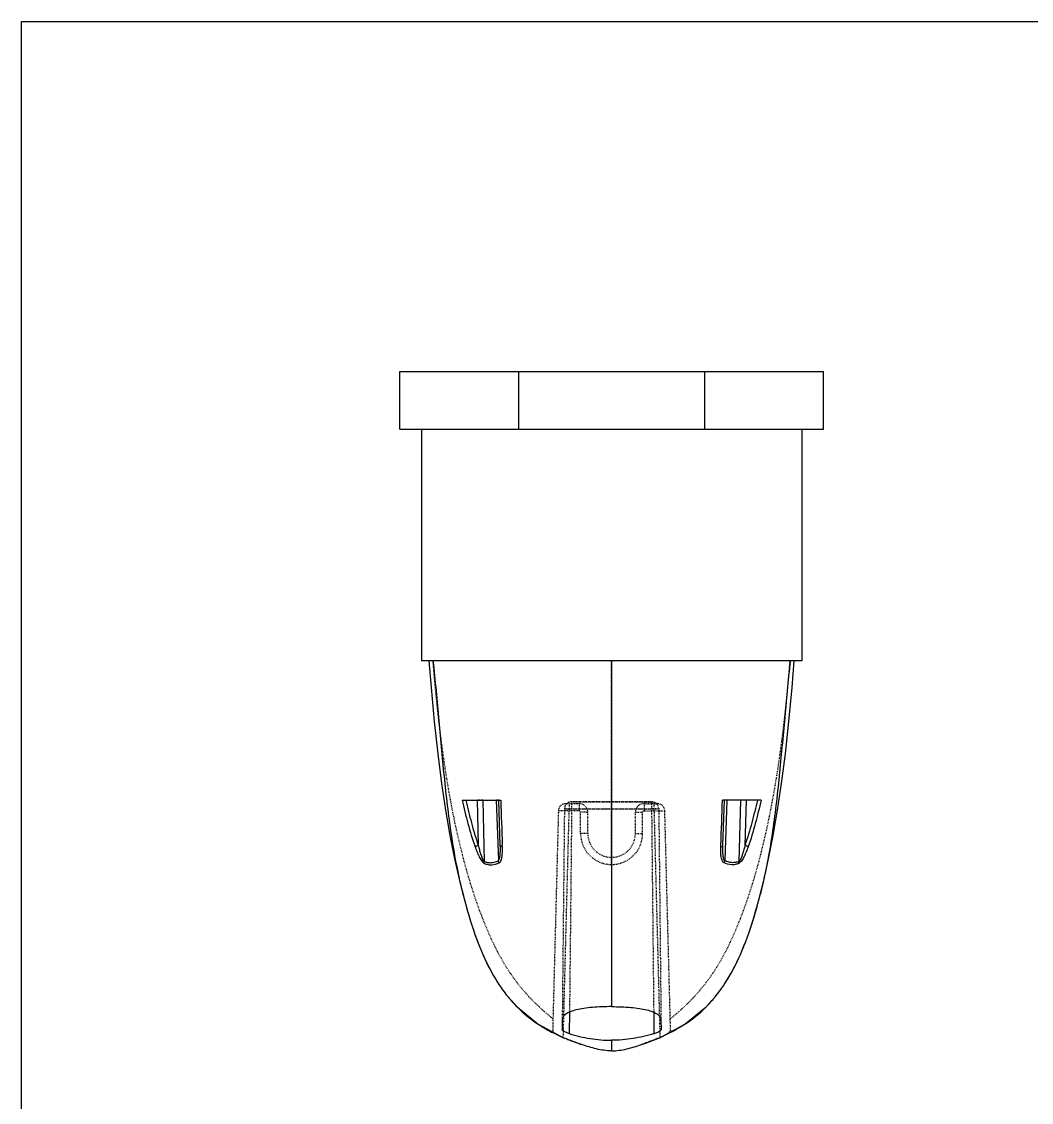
# Model space of a CAD drawing. Header units: millimetres. Extents: x 2617 to 3024, y 1470 to 1771.
# Drawn here: x 2617.1 to 2757.8, y 1620.3 to 1770.8 of the extents above; entities that cross this region are included whole.
import ezdxf

# ---------------------------------------------------------------- set-up
doc = ezdxf.new("R2010")
doc.units = ezdxf.units.MM
doc.linetypes.add('HIDDEN', pattern=[0.2, 0.1, -0.1])
doc.layers.add('DEFAULT_2', color=8, linetype='HIDDEN')

msp = doc.modelspace()

# ---------------------------------------------------------------- linework, layer by layer
at = {"color": 7, "linetype": 'Continuous'}
for p, q in [((2669.8, 1714.062), (2669.8, 1722.062)), ((2669.801, 1722.062), (2728.8, 1722.062)), ((2686.339, 1722.062), (2686.339, 1714.062)), ((2712.262, 1722.062), (2712.262, 1714.062)), ((2728.8, 1714.062), (2728.8, 1722.062)), ((2669.801, 1714.062), (2728.799, 1714.062)), ((2672.8, 1714.062), (2672.8, 1681.782)), ((2725.8, 1714.062), (2725.8, 1681.782)), ((2725.8, 1681.782), (2672.8, 1681.782)), ((2699.3, 1681.782), (2699.3, 1633.589)), ((2680.405, 1662.365), (2680.558, 1662.364)), ((2680.558, 1662.364), (2681.354, 1662.36)), ((2680.567, 1662.374), (2680.718, 1656.084)), ((2681.354, 1662.36), (2681.499, 1662.359)), ((2681.362, 1662.372), (2681.566, 1653.821)), ((2683.225, 1662.352), (2683.562, 1662.351)), ((2683.239, 1662.363), (2683.533, 1653.931)), ((2683.562, 1662.351), (2683.854, 1662.35)), ((2683.791, 1656.102), (2683.572, 1662.352)), ((2715.039, 1662.351), (2714.746, 1662.35)), ((2714.81, 1656.102), (2715.029, 1662.352)), ((2715.376, 1662.352), (2715.039, 1662.351)), ((2715.362, 1662.363), (2715.067, 1653.931)), ((2717.239, 1662.372), (2717.034, 1653.821)), ((2717.246, 1662.36), (2717.102, 1662.359)), ((2718.042, 1662.364), (2717.246, 1662.36)), ((2718.033, 1662.374), (2717.883, 1656.084)), ((2718.196, 1662.365), (2718.042, 1662.364)), ((2684.08, 1655.82), (2684.07, 1656.109)), ((2714.52, 1655.82), (2714.531, 1656.109)), ((2679.042, 1647.541), (2679.064, 1647.463)), ((2719.557, 1647.536), (2719.535, 1647.459)), ((2684.633, 1635.253), (2684.883, 1634.94)), ((2684.833, 1635.002), (2684.883, 1634.94)), ((2713.719, 1634.941), (2713.789, 1635.027)), ((2693.436, 1632.828), (2693.404, 1629.832)), ((2705.165, 1632.828), (2705.196, 1629.832)), ((2692.42, 1631.747), (2692.405, 1630.382)), ((2706.181, 1631.747), (2706.196, 1630.382)), ((2699.3, 1628.898), (2699.3, 1627.438))]:
    msp.add_line(p, q, dxfattribs=at)
msp.add_lwpolyline([(2617.107, 1770.826), (3023.961, 1770.826), (3023.961, 1469.677), (2617.107, 1469.677)], close=True)
for points in [[(2673.859, 1681.782), (2674.162, 1678.07), (2674.603, 1673.294), (2675.091, 1668.792), (2675.616, 1664.679), (2676.169, 1660.961), (2676.774, 1657.454), (2677.423, 1654.178), (2678.102, 1651.174), (2678.791, 1648.46), (2679.064, 1647.467)], [(2719.535, 1647.463), (2719.809, 1648.459), (2720.498, 1651.173), (2721.177, 1654.177), (2721.827, 1657.453), (2722.431, 1660.96), (2722.985, 1664.678), (2723.51, 1668.792), (2723.998, 1673.294), (2724.438, 1678.07), (2724.742, 1681.782)], [(2679.063, 1647.467), (2679.188, 1647.026), (2679.397, 1646.315), (2679.608, 1645.623), (2679.822, 1644.951), (2680.038, 1644.298), (2680.256, 1643.664), (2680.478, 1643.049), (2680.703, 1642.452), (2680.932, 1641.873), (2681.164, 1641.312), (2681.399, 1640.769), (2681.637, 1640.244), (2681.878, 1639.737), (2682.121, 1639.248), (2682.366, 1638.777), (2682.613, 1638.323), (2682.862, 1637.886), (2683.112, 1637.465), (2683.362, 1637.061), (2683.613, 1636.672), (2683.866, 1636.297), (2684.121, 1635.936), (2684.377, 1635.588), (2684.633, 1635.253)], [(2713.789, 1635.027), (2714.059, 1635.371), (2714.331, 1635.732), (2714.603, 1636.109), (2714.874, 1636.503), (2715.144, 1636.912), (2715.412, 1637.339), (2715.68, 1637.785), (2715.947, 1638.25), (2716.211, 1638.733), (2716.474, 1639.236), (2716.733, 1639.759), (2716.991, 1640.302), (2717.244, 1640.866), (2717.495, 1641.45), (2717.741, 1642.054), (2717.984, 1642.678), (2718.223, 1643.323), (2718.458, 1643.989), (2718.69, 1644.677), (2718.918, 1645.386), (2719.144, 1646.118), (2719.368, 1646.874), (2719.535, 1647.459)], [(2684.886, 1634.942), (2686.126, 1633.557), (2689.088, 1631.129), (2692.697, 1629.216)], [(2705.904, 1629.216), (2709.514, 1631.13), (2712.477, 1633.559), (2713.715, 1634.944)]]:
    msp.add_lwpolyline(points, dxfattribs=at)
for centre, radius, start, end in [((5174.483, 1745.237), 2492.008, 181.906078, 182.049648), ((224.117, 1745.237), 2492.008, 357.950352, 358.093922), ((2749.687, 1667.181), 73.324, 194.1725, 194.3475), ((2746.15, 1666.265), 69.671, 194.33854, 195.58977), ((2652.467, 1666.26), 69.654, 344.40627, 345.66246), ((2648.922, 1667.178), 73.316, 345.65343, 345.8276), ((2699.672, 1646.977), 19.069, 219.14311, 220.50471), ((2699.371, 1646.719), 18.672, 220.50491, 223.21427), ((2699.209, 1646.569), 18.451, 223.21626, 225.1138), ((2699.391, 1646.569), 18.452, 314.89294, 316.78166), ((2699.23, 1646.719), 18.672, 316.78367, 319.4944), ((2698.927, 1646.978), 19.07, 319.49462, 320.86225), ((2699.286, 1646.654), 18.566, 225.13159, 236.14621), ((2699.315, 1646.654), 18.566, 303.85996, 314.87519), ((2699.801, 1647.374), 19.451, 236.06843, 237.08228), ((2698.8, 1647.373), 19.45, 302.92304, 303.93768), ((2703.083, 1653.958), 26.812, 245.62955, 246.58751), ((2704.103, 1656.318), 29.383, 246.59018, 247.64544), ((2694.497, 1656.318), 29.383, 292.35461, 293.40956), ((2695.518, 1653.958), 26.812, 293.41222, 294.37048)]:
    msp.add_arc(centre, radius, start, end, dxfattribs=at)
for points, knots in [([(2674.418, 1681.782), (2674.72, 1678.995), (2675.237, 1673.456), (2675.964, 1665.209), (2676.762, 1658.436), (2677.684, 1653.127), (2678.268, 1650.518), (2678.594, 1649.228)], [0, 0, 0, 0, 0.2559652, 0.5080426, 0.7560114, 0.8784716, 1, 1, 1, 1]), ([(2724.182, 1681.782), (2723.881, 1678.995), (2723.363, 1673.455), (2722.636, 1665.209), (2721.838, 1658.435), (2720.916, 1653.126), (2720.332, 1650.517), (2720.006, 1649.227)], [0, 0, 0, 0, 0.2559663, 0.5080446, 0.7560132, 0.8784727, 1, 1, 1, 1]), ([(2678.476, 1662.378), (2678.547, 1662.378), (2678.851, 1662.375), (2679.155, 1662.373), (2679.388, 1662.371)], [0, 0, 0, 0, 0.2331261, 1, 1, 1, 1]), ([(2678.476, 1662.378), (2678.727, 1661.279), (2679.256, 1659.089), (2679.901, 1656.928), (2680.276, 1655.868)], [0, 0, 0, 0, 0.5007232, 1, 1, 1, 1]), ([(2678.995, 1662.376), (2679.236, 1661.314), (2679.744, 1659.199), (2680.36, 1657.11), (2680.718, 1656.084)], [0, 0, 0, 0, 0.5005999, 1, 1, 1, 1]), ([(2679.388, 1662.371), (2679.468, 1662.371), (2679.807, 1662.368), (2680.146, 1662.366), (2680.405, 1662.365)], [0, 0, 0, 0, 0.2359079, 1, 1, 1, 1]), ([(2681.499, 1662.359), (2681.634, 1662.359), (2682.21, 1662.356), (2682.785, 1662.354), (2683.225, 1662.352)], [0, 0, 0, 0, 0.2351612, 1, 1, 1, 1]), ([(2717.102, 1662.359), (2716.966, 1662.359), (2716.391, 1662.356), (2715.816, 1662.354), (2715.376, 1662.352)], [0, 0, 0, 0, 0.2351612, 1, 1, 1, 1]), ([(2719.606, 1662.376), (2719.365, 1661.314), (2718.856, 1659.199), (2718.24, 1657.11), (2717.883, 1656.084)], [0, 0, 0, 0, 0.5005999, 1, 1, 1, 1]), ([(2719.212, 1662.371), (2719.132, 1662.371), (2718.794, 1662.368), (2718.455, 1662.366), (2718.196, 1662.365)], [0, 0, 0, 0, 0.2359079, 1, 1, 1, 1]), ([(2720.125, 1662.378), (2719.873, 1661.279), (2719.344, 1659.089), (2718.699, 1656.928), (2718.324, 1655.868)], [0, 0, 0, 0, 0.5007232, 1, 1, 1, 1]), ([(2720.125, 1662.378), (2720.054, 1662.378), (2719.75, 1662.375), (2719.446, 1662.373), (2719.212, 1662.371)], [0, 0, 0, 0, 0.2331261, 1, 1, 1, 1]), ([(2680.276, 1655.868), (2680.332, 1655.905), (2680.479, 1655.981), (2680.628, 1656.047), (2680.718, 1656.084)], [0, 0, 0, 0, 0.4117963, 1, 1, 1, 1]), ([(2680.276, 1655.868), (2680.358, 1655.638), (2680.528, 1655.186), (2680.77, 1654.636), (2680.989, 1654.222), (2681.164, 1653.94), (2681.348, 1653.704), (2681.495, 1653.579), (2681.573, 1653.546)], [0, 0, 0, 0, 0.2708432, 0.5372629, 0.6668606, 0.7913474, 0.9057301, 1, 1, 1, 1]), ([(2680.718, 1656.084), (2680.767, 1655.877), (2680.872, 1655.465), (2681.02, 1654.957), (2681.156, 1654.56), (2681.268, 1654.275), (2681.375, 1654.053), (2681.475, 1653.902), (2681.534, 1653.841), (2681.566, 1653.821)], [0, 0, 0, 0, 0.2619128, 0.5222063, 0.6509262, 0.7773679, 0.8981452, 0.9532518, 1, 1, 1, 1]), ([(2683.533, 1653.931), (2683.592, 1653.975), (2683.668, 1654.126), (2683.729, 1654.366), (2683.767, 1654.637), (2683.797, 1655.018), (2683.806, 1655.508), (2683.798, 1655.902), (2683.791, 1656.102)], [0, 0, 0, 0, 0.0988288, 0.21471, 0.3385365, 0.4667189, 0.7304565, 1, 1, 1, 1]), ([(2683.636, 1653.617), (2683.776, 1653.682), (2683.912, 1653.927), (2684.001, 1654.253), (2684.065, 1654.649), (2684.094, 1655.174), (2684.088, 1655.601), (2684.08, 1655.82)], [0, 0, 0, 0, 0.2000785, 0.3193724, 0.4466481, 0.7167175, 1, 1, 1, 1]), ([(2684.08, 1655.82), (2684.039, 1655.836), (2683.963, 1655.872), (2683.849, 1655.953), (2683.793, 1656.044), (2683.791, 1656.102)], [0, 0, 0, 0, 0.3195416, 0.5889107, 1, 1, 1, 1]), ([(2714.965, 1653.617), (2714.825, 1653.682), (2714.688, 1653.927), (2714.6, 1654.253), (2714.535, 1654.649), (2714.507, 1655.174), (2714.512, 1655.601), (2714.52, 1655.82)], [0, 0, 0, 0, 0.2000785, 0.3193724, 0.4466481, 0.7167175, 1, 1, 1, 1]), ([(2714.52, 1655.82), (2714.562, 1655.836), (2714.637, 1655.872), (2714.752, 1655.953), (2714.808, 1656.044), (2714.81, 1656.102)], [0, 0, 0, 0, 0.3195416, 0.5889107, 1, 1, 1, 1]), ([(2715.067, 1653.931), (2715.008, 1653.975), (2714.932, 1654.126), (2714.872, 1654.366), (2714.834, 1654.637), (2714.804, 1655.018), (2714.794, 1655.508), (2714.803, 1655.902), (2714.81, 1656.102)], [0, 0, 0, 0, 0.0988288, 0.21471, 0.3385365, 0.4667189, 0.7304565, 1, 1, 1, 1]), ([(2718.324, 1655.868), (2718.243, 1655.638), (2718.073, 1655.186), (2717.831, 1654.636), (2717.612, 1654.222), (2717.437, 1653.94), (2717.253, 1653.704), (2717.105, 1653.579), (2717.027, 1653.546)], [0, 0, 0, 0, 0.2708432, 0.5372629, 0.6668606, 0.7913474, 0.9057301, 1, 1, 1, 1]), ([(2717.883, 1656.084), (2717.833, 1655.877), (2717.729, 1655.465), (2717.581, 1654.957), (2717.445, 1654.56), (2717.333, 1654.275), (2717.226, 1654.053), (2717.125, 1653.902), (2717.067, 1653.841), (2717.034, 1653.821)], [0, 0, 0, 0, 0.2619128, 0.5222063, 0.6509262, 0.7773679, 0.8981452, 0.9532518, 1, 1, 1, 1]), ([(2718.324, 1655.868), (2718.268, 1655.905), (2718.122, 1655.981), (2717.972, 1656.047), (2717.883, 1656.084)], [0, 0, 0, 0, 0.4117963, 1, 1, 1, 1]), ([(2681.573, 1653.546), (2681.57, 1653.568), (2681.559, 1653.659), (2681.559, 1653.752), (2681.566, 1653.821)], [0, 0, 0, 0, 0.2457898, 1, 1, 1, 1]), ([(2681.566, 1653.821), (2681.725, 1653.755), (2682.053, 1653.658), (2682.733, 1653.627), (2683.231, 1653.781), (2683.533, 1653.931)], [0, 0, 0, 0, 0.2546239, 0.5006851, 1, 1, 1, 1]), ([(2681.573, 1653.546), (2681.739, 1653.475), (2682.081, 1653.37), (2682.792, 1653.322), (2683.316, 1653.469), (2683.636, 1653.617)], [0, 0, 0, 0, 0.2550477, 0.5015696, 1, 1, 1, 1]), ([(2717.027, 1653.546), (2716.862, 1653.475), (2716.519, 1653.37), (2715.809, 1653.322), (2715.284, 1653.469), (2714.965, 1653.617)], [0, 0, 0, 0, 0.2550477, 0.5015696, 1, 1, 1, 1]), ([(2717.034, 1653.821), (2716.876, 1653.755), (2716.548, 1653.658), (2715.867, 1653.627), (2715.369, 1653.781), (2715.067, 1653.931)], [0, 0, 0, 0, 0.2546239, 0.5006851, 1, 1, 1, 1]), ([(2717.027, 1653.546), (2717.031, 1653.568), (2717.042, 1653.659), (2717.041, 1653.752), (2717.034, 1653.821)], [0, 0, 0, 0, 0.2457898, 1, 1, 1, 1]), ([(2699.3, 1633.589), (2698.845, 1633.589), (2697.952, 1633.571), (2696.659, 1633.491), (2695.473, 1633.357), (2694.439, 1633.167), (2693.593, 1632.919), (2693.027, 1632.645), (2692.706, 1632.384), (2692.543, 1632.185), (2692.443, 1631.971), (2692.42, 1631.82), (2692.42, 1631.747)], [0, 0, 0, 0, 0.1818502, 0.3564801, 0.5171841, 0.6582942, 0.7758842, 0.8687108, 0.9066899, 0.9401473, 0.9705965, 1, 1, 1, 1]), ([(2699.3, 1633.589), (2699.756, 1633.589), (2700.648, 1633.571), (2701.942, 1633.491), (2703.128, 1633.357), (2704.162, 1633.167), (2705.008, 1632.919), (2705.574, 1632.645), (2705.894, 1632.384), (2706.057, 1632.185), (2706.158, 1631.971), (2706.18, 1631.82), (2706.181, 1631.747)], [0, 0, 0, 0, 0.1818502, 0.3564801, 0.5171841, 0.6582942, 0.7758842, 0.8687108, 0.9066899, 0.9401473, 0.9705965, 1, 1, 1, 1]), ([(2689.231, 1631.046), (2689.451, 1630.904), (2690.35, 1630.346), (2691.294, 1629.863), (2692.019, 1629.535)], [0, 0, 0, 0, 0.247847, 1, 1, 1, 1]), ([(2709.371, 1631.047), (2709.151, 1630.904), (2708.251, 1630.347), (2707.307, 1629.863), (2706.581, 1629.535)], [0, 0, 0, 0, 0.247845, 1, 1, 1, 1]), ([(2693.404, 1629.832), (2693.274, 1629.871), (2693.034, 1629.957), (2692.725, 1630.1), (2692.523, 1630.224), (2692.428, 1630.318), (2692.405, 1630.363), (2692.405, 1630.382)], [0, 0, 0, 0, 0.3502547, 0.6547522, 0.8779708, 0.9513881, 1, 1, 1, 1]), ([(2695.146, 1628.304), (2694.733, 1628.444), (2693.911, 1628.733), (2693.098, 1629.047), (2692.697, 1629.216)], [0, 0, 0, 0, 0.5000097, 1, 1, 1, 1]), ([(2693.404, 1629.832), (2694.359, 1629.541), (2696.305, 1629.072), (2698.303, 1628.898), (2699.3, 1628.898)], [0, 0, 0, 0, 0.500073, 1, 1, 1, 1]), ([(2705.196, 1629.832), (2704.242, 1629.541), (2702.296, 1629.072), (2700.298, 1628.898), (2699.3, 1628.898)], [0, 0, 0, 0, 0.500073, 1, 1, 1, 1]), ([(2703.455, 1628.304), (2703.867, 1628.444), (2704.689, 1628.733), (2705.503, 1629.047), (2705.904, 1629.216)], [0, 0, 0, 0, 0.5000097, 1, 1, 1, 1]), ([(2705.196, 1629.832), (2705.327, 1629.871), (2705.567, 1629.957), (2705.876, 1630.1), (2706.078, 1630.224), (2706.173, 1630.318), (2706.196, 1630.363), (2706.196, 1630.382)], [0, 0, 0, 0, 0.3502547, 0.6547522, 0.8779708, 0.9513881, 1, 1, 1, 1]), ([(2692.928, 1629.143), (2693.11, 1629.068), (2693.844, 1628.774), (2694.586, 1628.502), (2695.146, 1628.304)], [0, 0, 0, 0, 0.2493386, 1, 1, 1, 1]), ([(2699.3, 1627.438), (2698.591, 1627.438), (2697.171, 1627.642), (2695.818, 1628.075), (2695.146, 1628.304)], [0, 0, 0, 0, 0.4996013, 1, 1, 1, 1]), ([(2699.3, 1627.438), (2700.01, 1627.438), (2701.43, 1627.642), (2702.783, 1628.075), (2703.455, 1628.304)], [0, 0, 0, 0, 0.4996013, 1, 1, 1, 1]), ([(2705.673, 1629.143), (2705.491, 1629.068), (2704.757, 1628.774), (2704.014, 1628.502), (2703.455, 1628.304)], [0, 0, 0, 0, 0.2493382, 1, 1, 1, 1])]:
    msp.add_open_spline(points, degree=3, knots=knots, dxfattribs=at)
for points in [[(2683.636, 1653.617), (2683.588, 1653.716), (2683.553, 1653.823), (2683.533, 1653.931)], [(2714.965, 1653.617), (2715.013, 1653.716), (2715.048, 1653.823), (2715.067, 1653.931)]]:
    msp.add_open_spline(points, degree=3, dxfattribs=at)
at = {"layer": 'DEFAULT_2', "color": 8, "linetype": 'HIDDEN'}
for p, q in [((2699.3, 1653.393), (2699.3, 1681.782)), ((2678.995, 1662.376), (2680.567, 1662.374)), ((2681.362, 1662.372), (2683.239, 1662.363)), ((2683.572, 1662.359), (2683.572, 1662.352)), ((2715.029, 1662.359), (2715.029, 1662.352)), ((2717.239, 1662.372), (2715.362, 1662.363)), ((2719.606, 1662.376), (2718.033, 1662.374)), ((2691.888, 1660.886), (2691.088, 1630.327)), ((2691.888, 1660.886), (2691.888, 1660.891)), ((2692.727, 1661.145), (2692.42, 1631.747)), ((2692.567, 1629.271), (2693.395, 1660.881)), ((2692.727, 1661.131), (2692.727, 1661.145)), ((2692.893, 1661.871), (2694.778, 1661.872)), ((2692.893, 1661.865), (2692.893, 1661.871)), ((2693.395, 1661.863), (2693.395, 1660.881)), ((2694.778, 1661.863), (2693.395, 1661.863)), ((2694.778, 1660.881), (2693.395, 1660.881)), ((2693.732, 1661.148), (2693.436, 1632.828)), ((2693.732, 1662.139), (2693.732, 1661.148)), ((2704.868, 1662.139), (2693.732, 1662.139)), ((2693.732, 1661.148), (2704.868, 1661.148)), ((2694.778, 1661.872), (2694.778, 1660.881)), ((2703.823, 1661.872), (2703.823, 1660.881)), ((2705.708, 1661.871), (2703.823, 1661.872)), ((2703.823, 1661.863), (2705.206, 1661.863)), ((2703.823, 1660.881), (2705.206, 1660.881)), ((2704.868, 1662.139), (2704.868, 1661.148)), ((2704.868, 1661.148), (2705.165, 1632.828)), ((2705.206, 1661.863), (2705.206, 1660.881)), ((2705.206, 1660.881), (2706.033, 1629.271)), ((2705.708, 1661.865), (2705.708, 1661.871)), ((2705.873, 1661.145), (2706.181, 1631.747)), ((2705.873, 1661.131), (2705.873, 1661.145)), ((2706.713, 1660.886), (2706.713, 1660.891)), ((2707.513, 1630.327), (2706.713, 1660.886)), ((2694.979, 1657.715), (2694.979, 1660.68)), ((2695.984, 1657.692), (2695.984, 1660.657)), ((2702.617, 1657.692), (2702.617, 1660.657)), ((2703.622, 1657.715), (2703.622, 1660.68)), ((2679.064, 1647.467), (2679.092, 1647.367)), ((2719.508, 1647.364), (2719.535, 1647.463)), ((2684.833, 1635.002), (2684.886, 1634.942)), ((2713.715, 1634.944), (2713.774, 1635.01)), ((2692.697, 1629.216), (2692.567, 1629.271)), ((2705.904, 1629.216), (2706.033, 1629.271))]:
    msp.add_line(p, q, dxfattribs=at)
for centre, radius, start, end in [((2692.893, 1660.86), 1.005, 90.06732, 178.49997), ((2693.732, 1661.134), 1.005, 89.99986, 179.39986), ((2693.732, 1661.121), 1.005, 89.99986, 179.39986), ((2694.779, 1660.667), 1.205, 359.99007, 90.03839), ((2694.778, 1660.68), 0.201, 359.9982, 89.99737), ((2703.822, 1660.667), 1.205, 89.96161, 180.00993), ((2703.823, 1660.68), 0.201, 90.00263, 180.0018), ((2704.868, 1661.134), 1.005, 0.60014, 90.00014), ((2704.868, 1661.121), 1.005, 0.60014, 90.00014), ((2705.708, 1660.86), 1.005, 1.50003, 89.93273), ((2699.301, 1657.715), 4.322, 179.99777, 0.00223), ((2699.3, 1657.702), 3.316, 180.00082, 359.99918)]:
    msp.add_arc(centre, radius, start, end, dxfattribs=at)
for centre, ratio, start_param, end_param in [((2679.685, 1662.368), 0.0031419, 0.5839524, 1.1161785), ((2681.561, 1662.359), 0.0031398, 0, 0.5837446), ((2717.04, 1662.359), 0.0031398, 2.5578481, 3.1415927), ((2718.916, 1662.368), 0.0031419, 2.0254142, 2.5576402)]:
    msp.add_ellipse(centre, major_axis=(2.011, 0), ratio=ratio, start_param=start_param, end_param=end_param, dxfattribs=at)
for points, knots in [([(2691.129, 1631.914), (2690.678, 1632.262), (2689.803, 1632.991), (2688.15, 1634.54), (2686.273, 1636.642), (2684.374, 1639.419), (2682.811, 1642.375), (2681.482, 1645.434), (2680.331, 1648.565), (2679.327, 1651.75), (2678.155, 1656.063), (2676.96, 1661.547), (2675.862, 1668.221), (2675.027, 1674.975), (2674.612, 1679.507), (2674.433, 1681.782)], [0, 0, 0, 0, 0.0317042, 0.0632488, 0.1258719, 0.1879838, 0.2497926, 0.3115197, 0.3732859, 0.4351578, 0.4971739, 0.6217116, 0.7470188, 0.8731203, 1, 1, 1, 1]), ([(2707.471, 1631.914), (2707.923, 1632.262), (2708.798, 1632.991), (2710.45, 1634.54), (2712.328, 1636.642), (2714.226, 1639.419), (2715.789, 1642.375), (2717.118, 1645.434), (2718.269, 1648.565), (2719.274, 1651.75), (2720.446, 1656.063), (2721.641, 1661.547), (2722.739, 1668.221), (2723.574, 1674.975), (2723.988, 1679.507), (2724.168, 1681.782)], [0, 0, 0, 0, 0.0317042, 0.0632488, 0.1258718, 0.1879837, 0.2497925, 0.3115197, 0.3732859, 0.4351578, 0.4971739, 0.6217116, 0.7470188, 0.8731203, 1, 1, 1, 1]), ([(2678.476, 1662.378), (2678.505, 1662.378), (2678.678, 1662.377), (2678.85, 1662.377), (2678.995, 1662.376)], [0, 0, 0, 0, 0.1665453, 1, 1, 1, 1]), ([(2683.572, 1662.352), (2683.572, 1662.351), (2683.582, 1662.354), (2683.592, 1662.35), (2683.616, 1662.352), (2683.647, 1662.351), (2683.687, 1662.351), (2683.757, 1662.35), (2683.814, 1662.35), (2683.854, 1662.35)], [0, 0, 0, 0, 0.0161234, 0.0643328, 0.1444864, 0.2560951, 0.3985219, 0.5708677, 1, 1, 1, 1]), ([(2715.029, 1662.352), (2715.029, 1662.351), (2715.019, 1662.354), (2715.009, 1662.35), (2714.984, 1662.352), (2714.954, 1662.351), (2714.913, 1662.351), (2714.843, 1662.35), (2714.787, 1662.35), (2714.746, 1662.35)], [0, 0, 0, 0, 0.0161234, 0.0643328, 0.1444864, 0.2560951, 0.3985219, 0.5708677, 1, 1, 1, 1]), ([(2720.125, 1662.378), (2720.096, 1662.378), (2719.923, 1662.377), (2719.75, 1662.377), (2719.606, 1662.376)], [0, 0, 0, 0, 0.1665453, 1, 1, 1, 1]), ([(2693.395, 1660.881), (2693.297, 1660.883), (2693.105, 1660.886), (2692.826, 1660.89), (2692.569, 1660.892), (2692.343, 1660.894), (2692.179, 1660.894), (2692.07, 1660.893), (2692.007, 1660.893), (2691.958, 1660.891), (2691.92, 1660.891), (2691.903, 1660.887), (2691.888, 1660.888), (2691.888, 1660.886)], [0, 0, 0, 0, 0.1950148, 0.3825132, 0.5553231, 0.7067946, 0.8311196, 0.8815661, 0.9235293, 0.9566093, 0.9804949, 0.9949664, 1, 1, 1, 1]), ([(2692.727, 1661.145), (2692.727, 1661.147), (2692.737, 1661.146), (2692.748, 1661.148), (2692.774, 1661.148), (2692.807, 1661.15), (2692.849, 1661.15), (2692.921, 1661.151), (2693.031, 1661.152), (2693.181, 1661.152), (2693.353, 1661.151), (2693.539, 1661.15), (2693.667, 1661.149), (2693.732, 1661.148)], [0, 0, 0, 0, 0.0049954, 0.0194431, 0.0433153, 0.0763814, 0.1183425, 0.1687832, 0.2931146, 0.4446048, 0.6174358, 0.8049689, 1, 1, 1, 1]), ([(2705.873, 1661.131), (2705.873, 1661.13), (2705.869, 1661.131), (2705.865, 1661.13), (2705.854, 1661.13), (2705.833, 1661.129), (2705.797, 1661.128), (2705.742, 1661.127), (2705.671, 1661.126), (2705.585, 1661.125), (2705.484, 1661.124), (2705.32, 1661.123), (2705.079, 1661.121), (2704.748, 1661.12), (2704.365, 1661.118), (2703.933, 1661.116), (2703.457, 1661.115), (2702.746, 1661.113), (2701.784, 1661.112), (2700.566, 1661.111), (2699.3, 1661.11), (2698.034, 1661.111), (2696.817, 1661.112), (2695.855, 1661.113), (2695.144, 1661.115), (2694.667, 1661.116), (2694.236, 1661.118), (2693.853, 1661.12), (2693.522, 1661.121), (2693.281, 1661.123), (2693.116, 1661.124), (2693.015, 1661.125), (2692.929, 1661.126), (2692.859, 1661.127), (2692.804, 1661.128), (2692.767, 1661.129), (2692.747, 1661.13), (2692.736, 1661.13), (2692.731, 1661.131), (2692.727, 1661.13), (2692.727, 1661.131)], [0, 0, 0, 0, 0.0001556, 0.0006091, 0.0013626, 0.002416, 0.0054208, 0.0096173, 0.0149944, 0.0215402, 0.0292386, 0.0380707, 0.0590499, 0.0842755, 0.1135044, 0.1464555, 0.1828115, 0.2222222, 0.3086633, 0.4024575, 0.5, 0.5975425, 0.6913367, 0.7777778, 0.8171884, 0.8535445, 0.8864956, 0.9157245, 0.9409501, 0.9619293, 0.9707614, 0.9784598, 0.9850056, 0.9903827, 0.9945792, 0.997584, 0.9986374, 0.9993909, 0.9998444, 1, 1, 1, 1]), ([(2693.395, 1661.863), (2693.331, 1661.863), (2693.238, 1661.863), (2693.119, 1661.863), (2693.044, 1661.863), (2692.983, 1661.864), (2692.94, 1661.864), (2692.916, 1661.864), (2692.903, 1661.864), (2692.898, 1661.865), (2692.893, 1661.864), (2692.893, 1661.865)], [0, 0, 0, 0, 0.3826894, 0.5555908, 0.707133, 0.8314939, 0.923889, 0.9569419, 0.9807823, 0.9951739, 1, 1, 1, 1]), ([(2693.732, 1662.126), (2693.732, 1662.125), (2693.736, 1662.125), (2693.74, 1662.124), (2693.749, 1662.124), (2693.766, 1662.124), (2693.797, 1662.123), (2693.844, 1662.122), (2693.903, 1662.121), (2693.976, 1662.12), (2694.062, 1662.12), (2694.201, 1662.119), (2694.405, 1662.117), (2694.685, 1662.116), (2695.01, 1662.114), (2695.376, 1662.113), (2695.779, 1662.112), (2696.381, 1662.111), (2697.197, 1662.109), (2698.228, 1662.108), (2699.3, 1662.108), (2700.373, 1662.108), (2701.404, 1662.109), (2702.219, 1662.111), (2702.821, 1662.112), (2703.225, 1662.113), (2703.591, 1662.114), (2703.915, 1662.116), (2704.195, 1662.117), (2704.4, 1662.119), (2704.539, 1662.12), (2704.624, 1662.12), (2704.697, 1662.121), (2704.757, 1662.122), (2704.804, 1662.123), (2704.835, 1662.124), (2704.852, 1662.124), (2704.861, 1662.124), (2704.865, 1662.125), (2704.868, 1662.125), (2704.868, 1662.126)], [0, 0, 0, 0, 0.0001556, 0.0006091, 0.0013626, 0.002416, 0.0054207, 0.0096173, 0.0149945, 0.0215401, 0.0292387, 0.0380706, 0.05905, 0.0842754, 0.1135042, 0.1464555, 0.1828116, 0.222222, 0.3086633, 0.4024573, 0.5, 0.5975427, 0.6913367, 0.777778, 0.8171884, 0.8535445, 0.8864958, 0.9157246, 0.94095, 0.9619294, 0.9707613, 0.9784599, 0.9850055, 0.9903827, 0.9945793, 0.997584, 0.9986374, 0.9993909, 0.9998444, 1, 1, 1, 1]), ([(2705.873, 1661.145), (2705.873, 1661.147), (2705.863, 1661.146), (2705.852, 1661.148), (2705.826, 1661.148), (2705.794, 1661.15), (2705.752, 1661.15), (2705.679, 1661.151), (2705.57, 1661.152), (2705.42, 1661.152), (2705.248, 1661.151), (2705.062, 1661.15), (2704.934, 1661.149), (2704.868, 1661.148)], [0, 0, 0, 0, 0.0049954, 0.0194431, 0.0433153, 0.0763814, 0.1183425, 0.1687832, 0.2931146, 0.4446048, 0.6174358, 0.8049689, 1, 1, 1, 1]), ([(2705.206, 1661.863), (2705.27, 1661.863), (2705.363, 1661.863), (2705.481, 1661.863), (2705.556, 1661.863), (2705.618, 1661.864), (2705.66, 1661.864), (2705.685, 1661.864), (2705.698, 1661.864), (2705.703, 1661.865), (2705.708, 1661.864), (2705.708, 1661.865)], [0, 0, 0, 0, 0.3826894, 0.5555908, 0.707133, 0.8314939, 0.923889, 0.9569419, 0.9807823, 0.9951739, 1, 1, 1, 1]), ([(2705.206, 1660.881), (2705.304, 1660.883), (2705.496, 1660.886), (2705.775, 1660.89), (2706.032, 1660.892), (2706.257, 1660.894), (2706.421, 1660.894), (2706.53, 1660.893), (2706.594, 1660.893), (2706.642, 1660.891), (2706.681, 1660.891), (2706.698, 1660.887), (2706.713, 1660.888), (2706.713, 1660.886)], [0, 0, 0, 0, 0.1950148, 0.3825132, 0.5553231, 0.7067946, 0.8311196, 0.8815661, 0.9235293, 0.9566093, 0.9804949, 0.9949664, 1, 1, 1, 1]), ([(2695.984, 1660.657), (2695.984, 1660.659), (2695.974, 1660.66), (2695.963, 1660.662), (2695.937, 1660.664), (2695.905, 1660.666), (2695.862, 1660.668), (2695.79, 1660.671), (2695.68, 1660.674), (2695.53, 1660.677), (2695.358, 1660.679), (2695.172, 1660.68), (2695.044, 1660.68), (2694.979, 1660.68)], [0, 0, 0, 0, 0.005318, 0.0198703, 0.0437946, 0.0768889, 0.1188525, 0.169293, 0.2935753, 0.4449877, 0.6176938, 0.8051272, 1, 1, 1, 1]), ([(2702.617, 1660.657), (2702.617, 1660.659), (2702.626, 1660.66), (2702.638, 1660.662), (2702.664, 1660.664), (2702.696, 1660.666), (2702.738, 1660.668), (2702.811, 1660.671), (2702.92, 1660.674), (2703.071, 1660.677), (2703.242, 1660.679), (2703.428, 1660.68), (2703.556, 1660.68), (2703.622, 1660.68)], [0, 0, 0, 0, 0.005318, 0.0198703, 0.0437946, 0.0768889, 0.1188525, 0.169293, 0.2935753, 0.4449877, 0.6176938, 0.8051272, 1, 1, 1, 1]), ([(2695.984, 1657.692), (2695.984, 1657.694), (2695.974, 1657.695), (2695.963, 1657.697), (2695.937, 1657.699), (2695.905, 1657.701), (2695.862, 1657.703), (2695.79, 1657.706), (2695.68, 1657.709), (2695.53, 1657.712), (2695.358, 1657.714), (2695.172, 1657.715), (2695.044, 1657.715), (2694.979, 1657.715)], [0, 0, 0, 0, 0.005318, 0.0198703, 0.0437946, 0.0768889, 0.1188525, 0.169293, 0.2935753, 0.4449877, 0.6176938, 0.8051272, 1, 1, 1, 1]), ([(2702.617, 1657.692), (2702.617, 1657.694), (2702.626, 1657.695), (2702.638, 1657.697), (2702.664, 1657.699), (2702.696, 1657.701), (2702.738, 1657.703), (2702.811, 1657.706), (2702.92, 1657.709), (2703.071, 1657.712), (2703.242, 1657.714), (2703.428, 1657.715), (2703.556, 1657.715), (2703.622, 1657.715)], [0, 0, 0, 0, 0.005318, 0.0198703, 0.0437946, 0.0768889, 0.1188525, 0.169293, 0.2935753, 0.4449877, 0.6176938, 0.8051272, 1, 1, 1, 1]), ([(2679.091, 1647.367), (2679.401, 1646.268), (2680.076, 1644.088), (2681.302, 1640.891), (2682.83, 1637.813), (2684.109, 1635.898), (2684.833, 1635.002)], [0, 0, 0, 0, 0.2497196, 0.4987163, 0.7481448, 1, 1, 1, 1]), ([(2719.509, 1647.364), (2719.199, 1646.266), (2718.525, 1644.088), (2717.3, 1640.894), (2715.774, 1637.819), (2714.496, 1635.905), (2713.774, 1635.01)], [0, 0, 0, 0, 0.2497221, 0.4987215, 0.748151, 1, 1, 1, 1]), ([(2691.088, 1630.327), (2691.085, 1630.237), (2691.175, 1630.091), (2691.338, 1629.935), (2691.6, 1629.741), (2692.014, 1629.517), (2692.374, 1629.355), (2692.567, 1629.271)], [0, 0, 0, 0, 0.1441941, 0.2458843, 0.3675544, 0.662223, 1, 1, 1, 1]), ([(2707.513, 1630.327), (2707.515, 1630.237), (2707.426, 1630.091), (2707.263, 1629.935), (2707.001, 1629.741), (2706.587, 1629.517), (2706.227, 1629.355), (2706.033, 1629.271)], [0, 0, 0, 0, 0.1441941, 0.2458843, 0.3675544, 0.662223, 1, 1, 1, 1])]:
    msp.add_open_spline(points, degree=3, knots=knots, dxfattribs=at)

doc.saveas('drawing.dxf')
